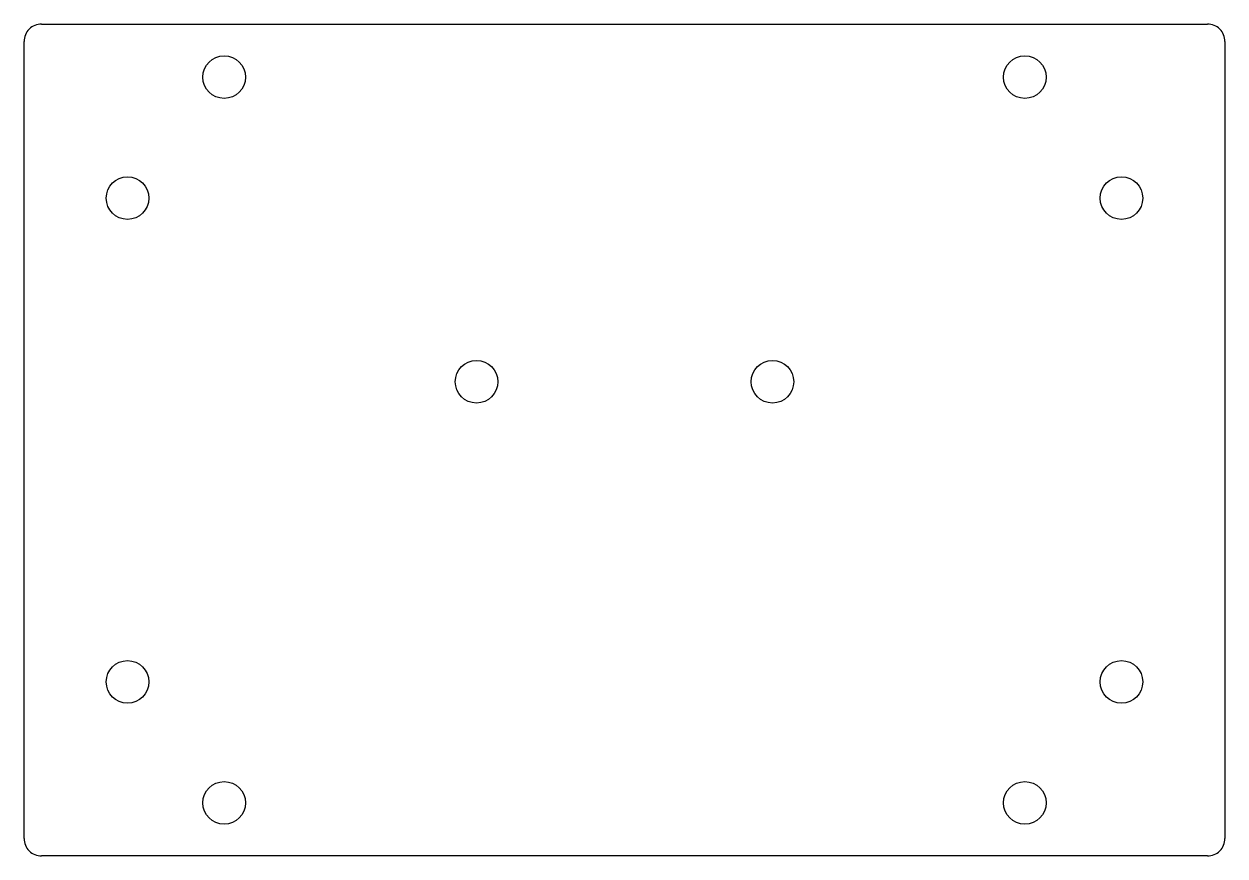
# Model space of a CAD drawing. Header units: metres. Extents: x -2 to 136, y -96 to 0.
import ezdxf

# ---------------------------------------------------------------- set-up
doc = ezdxf.new("R2010")
doc.units = ezdxf.units.M

msp = doc.modelspace()

# ---------------------------------------------------------------- linework, layer by layer
for p, q in [((0, 0), (134, 0)), ((0, 0), (0, 0)), ((-2, -93.6), (-2, -2)), ((136, -2), (136, -93.6)), ((134, -95.6), (0, -95.6))]:
    msp.add_line(p, q)
for centre in [(21, -6.1), (113, -6.1), (9.9, -20), (124.1, -20), (50, -41.1), (84, -41.1), (9.9, -75.6), (124.1, -75.6), (21, -89.5), (113, -89.5)]:
    msp.add_circle(centre, 2.45)
for centre, start, end in [((0, -2), 90, 135), ((134, -2), 405, 450), ((0, -2), 135, 180), ((134, -2), 360, 405), ((0, -93.6), 180, 225), ((134, -93.6), 315, 360), ((0, -93.6), 225, 270), ((134, -93.6), 270, 315)]:
    msp.add_arc(centre, 2, start, end)

doc.saveas('drawing.dxf')
